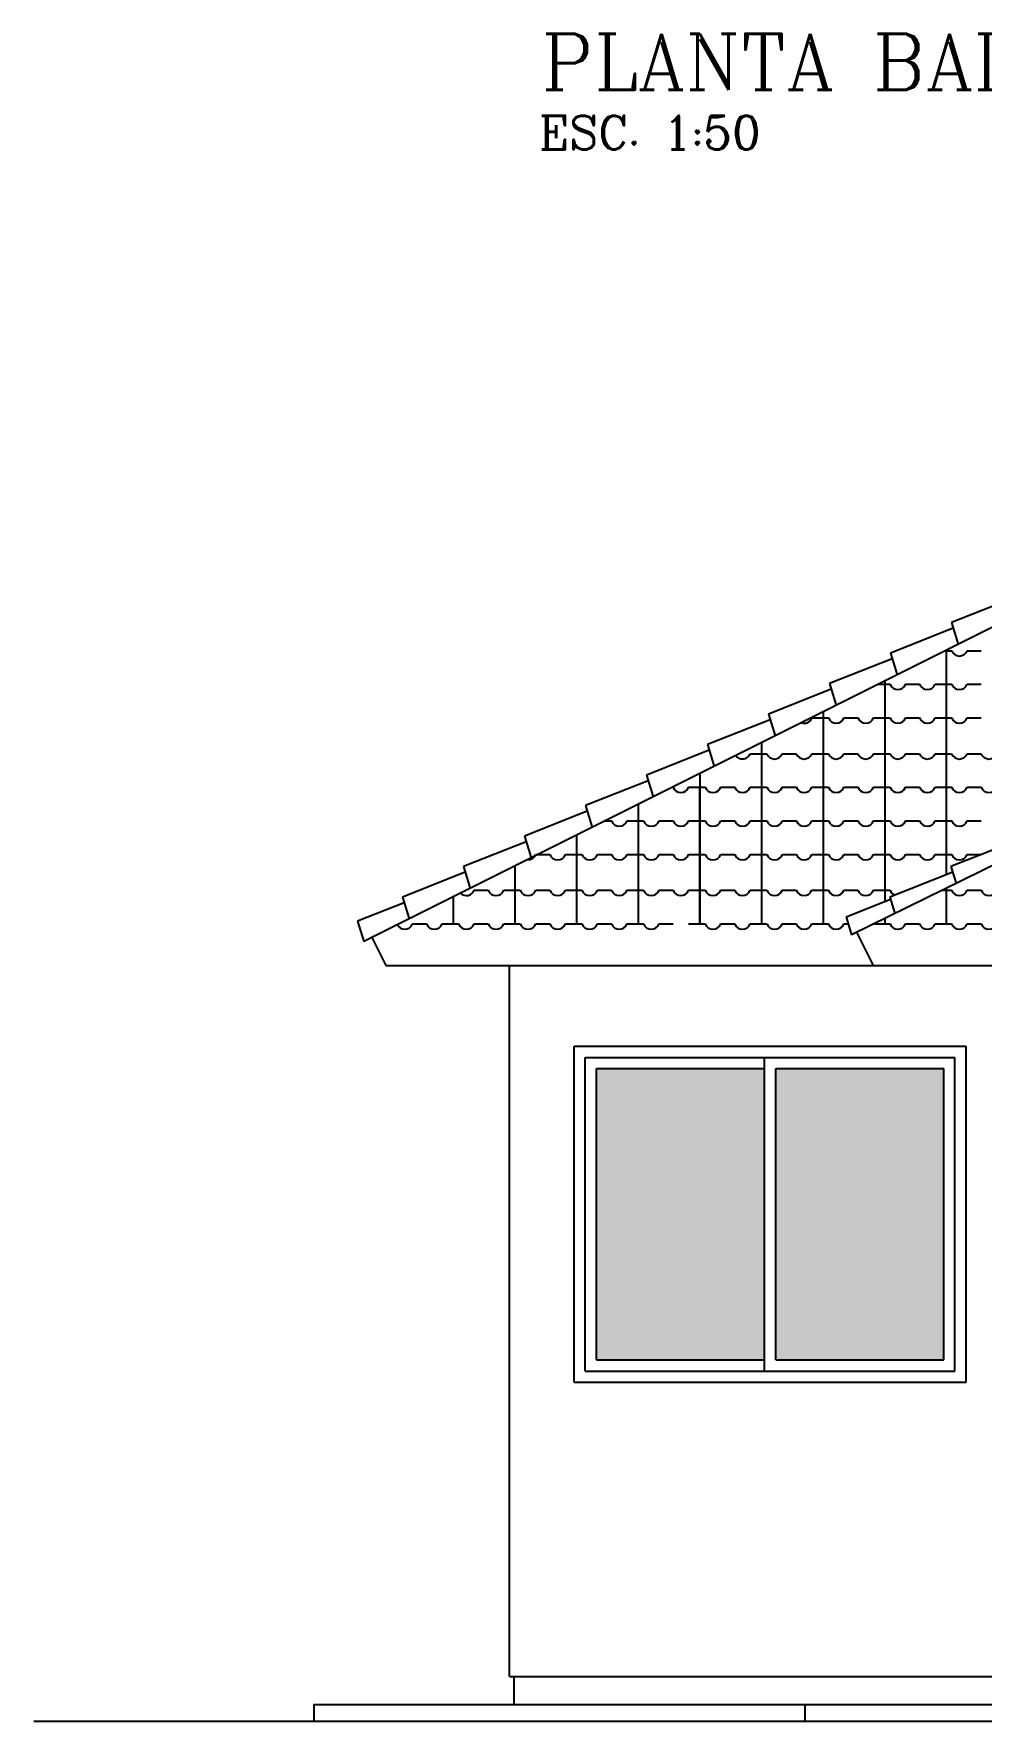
# Model space of a CAD drawing. Extents: x 121.8 to 221.5, y 86.6 to 106.4.
# Drawn here: x 170.71 to 174.09, y 88.35 to 94.37 of the extents above; entities that cross this region are included whole.
import ezdxf

# ---------------------------------------------------------------- set-up
doc = ezdxf.new("R2010")
doc.units = 0
doc.header["$LTSCALE"] = 15
doc.linetypes.add('DASHED2', pattern=[0.375, 0.25, -0.125])
for name, color, linetype in [('CORTE', 244, 'CONTINUOUS'), ('CORTETERRA', 244, 'CONTINUOUS'), ('JANELA', 5, 'CONTINUOUS'), ('PAREDE', 7, 'CONTINUOUS'), ('TELHADO', 20, 'CONTINUOUS'), ('TEXTO', 1, 'CONTINUOUS'), ('VISTAL', 30, 'CONTINUOUS'), ('VISTAP', 244, 'CONTINUOUS')]:
    doc.layers.add(name, color=color, linetype=linetype)
doc.styles.add('ROMANC', font='ROMANC.SHX')

# ---------------------------------------------------------------- blocks, each defined once
blk = doc.blocks.new('A$CF1D2')
at = {"layer": 'TEXTO', "color": 1, "ltscale": 0.3, "style": 'ROMANC'}
blk.add_text('ESC. 1:50', height=0.12, dxfattribs=at).set_placement((0.0157, 0.005))

msp = doc.modelspace()

# ---------------------------------------------------------------- linework, layer by layer
at = {"layer": 'CORTE', "color": 244, "linetype": 'CONTINUOUS'}
for p, q in [((173.9644, 92.1694), (173.9644, 91.6804)), ((173.9617, 92.168), (173.9644, 92.168)), ((173.9617, 92.168), (173.9644, 92.168)), ((173.9644, 92.168), (173.9837, 92.168)), ((173.9644, 92.168), (173.9837, 92.168)), ((174.0391, 92.168), (174.0892, 92.168)), ((174.0391, 92.168), (174.0892, 92.168)), ((173.7217, 92.048), (173.7444, 92.048)), ((173.7444, 92.0594), (173.7444, 91.6804)), ((173.7444, 92.048), (173.7637, 92.048)), ((173.8191, 92.048), (173.8692, 92.048)), ((173.9246, 92.048), (173.9644, 92.048)), ((173.9644, 92.048), (173.9837, 92.048)), ((174.0391, 92.048), (174.0892, 92.048)), ((173.4846, 91.928), (173.5244, 91.928)), ((173.5244, 91.9494), (173.5244, 91.6804)), ((173.5244, 91.928), (173.5437, 91.928)), ((173.5991, 91.928), (173.6492, 91.928)), ((173.7046, 91.928), (173.7444, 91.928)), ((173.7444, 91.928), (173.7637, 91.928)), ((173.8191, 91.928), (173.8692, 91.928)), ((173.9246, 91.928), (173.9644, 91.928)), ((173.9644, 91.928), (173.9837, 91.928)), ((174.0391, 91.928), (174.0892, 91.928)), ((173.3044, 91.8394), (173.3044, 91.6804)), ((173.2644, 91.8004), (173.3042, 91.8004)), ((173.3042, 91.8004), (173.3235, 91.8004)), ((173.3789, 91.8004), (173.429, 91.8004)), ((173.4844, 91.8004), (173.5242, 91.8004)), ((173.5242, 91.8004), (173.5435, 91.8004)), ((173.5989, 91.8004), (173.649, 91.8004)), ((173.7044, 91.8004), (173.7442, 91.8004)), ((173.7442, 91.8004), (173.7635, 91.8004)), ((173.8189, 91.8004), (173.869, 91.8004)), ((173.9244, 91.8004), (173.9642, 91.8004)), ((173.9642, 91.8004), (173.9835, 91.8004)), ((174.0389, 91.8004), (174.089, 91.8004)), ((173.0844, 91.7294), (173.0844, 91.6804)), ((173.0444, 91.6804), (173.0844, 91.6804)), ((173.0446, 91.6804), (173.0844, 91.6804)), ((173.0842, 91.6804), (173.1035, 91.6804)), ((173.0844, 91.6804), (173.1037, 91.6804)), ((173.0844, 91.6804), (173.0844, 91.1928)), ((173.0844, 91.6804), (173.0844, 91.3204)), ((173.1589, 91.6804), (173.209, 91.6804)), ((173.1591, 91.6804), (173.2092, 91.6804)), ((173.2644, 91.6804), (173.3042, 91.6804)), ((173.2646, 91.6804), (173.3044, 91.6804)), ((173.3042, 91.6804), (173.3235, 91.6804)), ((173.3044, 91.6804), (173.3237, 91.6804)), ((173.3044, 91.6804), (173.3044, 91.1928)), ((173.3789, 91.6804), (173.429, 91.6804)), ((173.3791, 91.6804), (173.4292, 91.6804)), ((173.4844, 91.6804), (173.5242, 91.6804)), ((173.4846, 91.6804), (173.5244, 91.6804)), ((173.5242, 91.6804), (173.5435, 91.6804)), ((173.5244, 91.6804), (173.5437, 91.6804)), ((173.5244, 91.6804), (173.5244, 91.1928)), ((173.5989, 91.6804), (173.649, 91.6804)), ((173.5991, 91.6804), (173.6492, 91.6804)), ((173.7044, 91.6804), (173.7442, 91.6804)), ((173.7046, 91.6804), (173.7444, 91.6804)), ((173.7442, 91.6804), (173.7635, 91.6804)), ((173.7444, 91.6804), (173.7637, 91.6804)), ((173.7444, 91.6804), (173.7444, 91.2713)), ((173.8189, 91.6804), (173.869, 91.6804)), ((173.8191, 91.6804), (173.8692, 91.6804)), ((173.9244, 91.6804), (173.9642, 91.6804)), ((173.9246, 91.6804), (173.9644, 91.6804)), ((173.9642, 91.6804), (173.9835, 91.6804)), ((173.9644, 91.6804), (173.9837, 91.6804)), ((173.9644, 91.6804), (173.9644, 91.3681)), ((174.0389, 91.6804), (174.089, 91.6804)), ((174.0391, 91.6804), (174.0892, 91.6804)), ((172.8644, 91.6194), (172.8644, 91.1928)), ((172.6444, 91.5094), (172.6444, 91.1928)), ((172.7465, 91.5604), (172.7692, 91.5604)), ((172.8246, 91.5604), (172.8644, 91.5604)), ((172.8644, 91.5604), (172.8837, 91.5604)), ((172.9391, 91.5604), (172.9892, 91.5604)), ((173.0446, 91.5604), (173.0844, 91.5604)), ((173.0844, 91.5604), (173.1037, 91.5604)), ((173.1591, 91.5604), (173.2092, 91.5604)), ((173.2646, 91.5604), (173.3044, 91.5604)), ((173.3044, 91.5604), (173.3237, 91.5604)), ((173.3791, 91.5604), (173.4292, 91.5604)), ((173.4846, 91.5604), (173.5244, 91.5604)), ((173.5244, 91.5604), (173.5437, 91.5604)), ((173.5991, 91.5604), (173.6492, 91.5604)), ((173.7046, 91.5604), (173.7444, 91.5604)), ((173.7444, 91.5604), (173.7637, 91.5604)), ((173.8191, 91.5604), (173.8692, 91.5604)), ((173.9246, 91.5604), (173.9644, 91.5604)), ((173.9644, 91.5604), (173.9837, 91.5604)), ((174.0391, 91.5604), (174.0892, 91.5604)), ((172.4244, 91.3994), (172.4244, 91.1928)), ((172.4991, 91.4404), (172.5492, 91.4404)), ((172.6046, 91.4404), (172.6444, 91.4404)), ((172.6444, 91.4404), (172.6637, 91.4404)), ((172.7191, 91.4404), (172.7692, 91.4404)), ((172.8246, 91.4404), (172.8644, 91.4404)), ((172.8644, 91.4404), (172.8837, 91.4404)), ((172.9391, 91.4404), (172.9892, 91.4404)), ((173.0446, 91.4404), (173.0844, 91.4404)), ((173.0844, 91.4404), (173.1037, 91.4404)), ((173.1591, 91.4404), (173.2092, 91.4404)), ((173.2646, 91.4404), (173.3044, 91.4404)), ((173.3044, 91.4404), (173.3237, 91.4404)), ((173.3791, 91.4404), (173.4292, 91.4404)), ((173.4846, 91.4404), (173.5244, 91.4404)), ((173.5244, 91.4404), (173.5437, 91.4404)), ((173.5991, 91.4404), (173.6492, 91.4404)), ((173.7046, 91.4404), (173.7444, 91.4404)), ((173.7444, 91.4404), (173.7637, 91.4404)), ((173.8191, 91.4404), (173.8692, 91.4404)), ((173.9246, 91.4404), (173.9644, 91.4404)), ((173.9644, 91.4404), (173.9837, 91.4404)), ((174.0391, 91.4404), (174.0892, 91.4404)), ((172.2044, 91.2894), (172.2044, 91.1928)), ((172.2789, 91.3128), (172.329, 91.3128)), ((172.3844, 91.3128), (172.4242, 91.3128)), ((172.4242, 91.3128), (172.4435, 91.3128)), ((172.4989, 91.3128), (172.549, 91.3128)), ((172.6044, 91.3128), (172.6442, 91.3128)), ((172.6442, 91.3128), (172.6635, 91.3128)), ((172.7189, 91.3128), (172.769, 91.3128)), ((172.8244, 91.3128), (172.8642, 91.3128)), ((172.8642, 91.3128), (172.8835, 91.3128)), ((172.9389, 91.3128), (172.989, 91.3128)), ((173.0444, 91.3128), (173.0842, 91.3128)), ((173.0842, 91.3128), (173.1035, 91.3128)), ((173.1589, 91.3128), (173.209, 91.3128)), ((173.2644, 91.3128), (173.3042, 91.3128)), ((173.3042, 91.3128), (173.3235, 91.3128)), ((173.3789, 91.3128), (173.429, 91.3128)), ((173.4844, 91.3128), (173.5242, 91.3128)), ((173.5242, 91.3128), (173.5435, 91.3128)), ((173.5989, 91.3128), (173.649, 91.3128)), ((173.7044, 91.3128), (173.7442, 91.3128)), ((173.7442, 91.3128), (173.7635, 91.3128)), ((172.0589, 91.1928), (172.109, 91.1928)), ((172.1644, 91.1928), (172.2042, 91.1928)), ((172.2042, 91.1928), (172.2235, 91.1928)), ((172.2789, 91.1928), (172.329, 91.1928)), ((172.3844, 91.1928), (172.4242, 91.1928)), ((172.4242, 91.1928), (172.4435, 91.1928)), ((172.4989, 91.1928), (172.549, 91.1928)), ((172.6044, 91.1928), (172.6442, 91.1928)), ((172.6442, 91.1928), (172.6635, 91.1928)), ((172.7189, 91.1928), (172.769, 91.1928)), ((172.8244, 91.1928), (172.8642, 91.1928)), ((172.8642, 91.1928), (172.8835, 91.1928)), ((172.9389, 91.1928), (172.989, 91.1928)), ((173.0444, 91.1928), (173.0844, 91.1928)), ((173.0842, 91.1928), (173.1035, 91.1928)), ((173.1589, 91.1928), (173.209, 91.1928)), ((173.2644, 91.1928), (173.3042, 91.1928)), ((173.3042, 91.1928), (173.3235, 91.1928)), ((173.3789, 91.1928), (173.429, 91.1928)), ((173.4844, 91.1928), (173.5242, 91.1928)), ((173.5242, 91.1928), (173.5435, 91.1928)), ((173.5989, 91.1928), (173.6142, 91.1928))]:
    msp.add_line(p, q, dxfattribs=at)
at = {"layer": 'CORTE', "color": 1, "linetype": 'CONTINUOUS'}
for p, q in [((173.9494, 91.3128), (173.9642, 91.3128)), ((173.9642, 91.3128), (173.9835, 91.3128)), ((173.9644, 91.3202), (173.9644, 91.1928)), ((174.0389, 91.3128), (174.089, 91.3128)), ((173.7444, 91.212), (173.7444, 91.1928)), ((173.7044, 91.1928), (173.7442, 91.1928)), ((173.7442, 91.1928), (173.7635, 91.1928)), ((173.8189, 91.1928), (173.869, 91.1928)), ((173.9244, 91.1928), (173.9642, 91.1928)), ((173.9642, 91.1928), (173.9835, 91.1928)), ((174.0389, 91.1928), (174.089, 91.1928))]:
    msp.add_line(p, q, dxfattribs=at)
at = {"layer": 'CORTE', "color": 244, "linetype": 'CONTINUOUS'}
for centre, start, end in [((174.0114, 92.1787), 201.05175, 338.94825), ((174.0114, 92.1787), 201.05175, 338.94825), ((173.7914, 92.0587), 201.05175, 338.94825), ((173.8969, 92.0587), 201.05175, 338.94825), ((174.0114, 92.0587), 201.05175, 338.94825), ((173.4569, 91.9387), 250.64533, 338.94825), ((173.5714, 91.9387), 201.05175, 338.94825), ((173.6769, 91.9387), 201.05175, 338.94825), ((173.7914, 91.9387), 201.05175, 338.94825), ((173.8969, 91.9387), 201.05175, 338.94825), ((174.0114, 91.9387), 201.05175, 338.94825), ((173.2367, 91.8111), 216.21067, 338.94825), ((173.3512, 91.8111), 201.05175, 338.94825), ((173.4567, 91.8111), 201.05175, 338.94825), ((173.5712, 91.8111), 201.05175, 338.94825), ((173.6767, 91.8111), 201.05175, 338.94825), ((173.7912, 91.8111), 201.05175, 338.94825), ((173.8967, 91.8111), 201.05175, 338.94825), ((174.0112, 91.8111), 201.05175, 338.94825), ((174.1167, 91.8111), 201.05175, 338.94825), ((173.0167, 91.6911), 201.05175, 338.94825), ((173.0169, 91.6911), 201.05175, 338.94825), ((173.1312, 91.6911), 201.05175, 338.94825), ((173.1314, 91.6911), 201.05175, 338.94825), ((173.2367, 91.6911), 201.05175, 338.94825), ((173.2369, 91.6911), 201.05175, 338.94825), ((173.3512, 91.6911), 201.05175, 338.94825), ((173.3514, 91.6911), 201.05175, 338.94825), ((173.4567, 91.6911), 201.05175, 338.94825), ((173.4569, 91.6911), 201.05175, 338.94825), ((173.5712, 91.6911), 201.05175, 338.94825), ((173.5714, 91.6911), 201.05175, 338.94825), ((173.6767, 91.6911), 201.05175, 338.94825), ((173.6769, 91.6911), 201.05175, 338.94825), ((173.7912, 91.6911), 201.05175, 338.94825), ((173.7914, 91.6911), 201.05175, 338.94825), ((173.8967, 91.6911), 201.05175, 338.94825), ((173.8969, 91.6911), 201.05175, 338.94825), ((174.0112, 91.6911), 201.05175, 338.94825), ((174.0114, 91.6911), 201.05175, 338.94825), ((174.1167, 91.6911), 201.05175, 338.94825), ((172.7969, 91.5711), 201.05175, 338.94825), ((172.9114, 91.5711), 201.05175, 338.94825), ((173.0169, 91.5711), 201.05175, 338.94825), ((173.1314, 91.5711), 201.05175, 338.94825), ((173.2369, 91.5711), 201.05175, 338.94825), ((173.3514, 91.5711), 201.05175, 338.94825), ((173.4569, 91.5711), 201.05175, 338.94825), ((173.5714, 91.5711), 201.05175, 338.94825), ((173.6769, 91.5711), 201.05175, 338.94825), ((173.7914, 91.5711), 201.05175, 338.94825), ((173.8969, 91.5711), 201.05175, 338.94825), ((174.0114, 91.5711), 201.05175, 338.94825), ((172.4714, 91.4511), 264.8656, 338.94825), ((172.5769, 91.4511), 201.05175, 338.94825), ((172.6914, 91.4511), 201.05175, 338.94825), ((172.7969, 91.4511), 201.05175, 338.94825), ((172.9114, 91.4511), 201.05175, 338.94825), ((173.0169, 91.4511), 201.05175, 338.94825), ((173.1314, 91.4511), 201.05175, 338.94825), ((173.2369, 91.4511), 201.05175, 338.94825), ((173.3514, 91.4511), 201.05175, 338.94825), ((173.4569, 91.4511), 201.05175, 338.94825), ((173.5714, 91.4511), 201.05175, 338.94825), ((173.6769, 91.4511), 201.05175, 338.94825), ((173.7914, 91.4511), 201.05175, 338.94825), ((173.8969, 91.4511), 201.05175, 338.94825), ((174.0114, 91.4511), 201.05175, 338.94825), ((172.2512, 91.3235), 225.3916, 338.94825), ((172.3567, 91.3235), 201.05175, 338.94825), ((172.4712, 91.3235), 201.05175, 338.94825), ((172.5767, 91.3235), 201.05175, 338.94825), ((172.6912, 91.3235), 201.05175, 338.94825), ((172.7967, 91.3235), 201.05175, 338.94825), ((172.9112, 91.3235), 201.05175, 338.94825), ((173.0167, 91.3235), 201.05175, 338.94825), ((173.1312, 91.3235), 201.05175, 338.94825), ((173.2367, 91.3235), 201.05175, 338.94825), ((173.3512, 91.3235), 201.05175, 338.94825), ((173.4567, 91.3235), 201.05175, 338.94825), ((173.5712, 91.3235), 201.05175, 338.94825), ((173.6767, 91.3235), 201.05175, 338.94825), ((173.7912, 91.3235), 201.05175, 249.84782), ((172.0312, 91.2035), 201.05175, 338.94825), ((172.1367, 91.2035), 201.05175, 338.94825), ((172.2512, 91.2035), 201.05175, 338.94825), ((172.3567, 91.2035), 201.05175, 338.94825), ((172.4712, 91.2035), 201.05175, 338.94825), ((172.5767, 91.2035), 201.05175, 338.94825), ((172.6912, 91.2035), 201.05175, 338.94825), ((172.7967, 91.2035), 201.05175, 338.94825), ((172.9112, 91.2035), 201.05175, 338.94825), ((173.1312, 91.2035), 201.05175, 338.94825), ((173.2367, 91.2035), 201.05175, 338.94825), ((173.3512, 91.2035), 201.05175, 338.94825), ((173.4567, 91.2035), 201.05175, 338.94825), ((173.5712, 91.2035), 201.05175, 338.94825)]:
    msp.add_arc(centre, 0.0297, start, end, dxfattribs=at)
at = {"layer": 'CORTE', "color": 1, "linetype": 'CONTINUOUS'}
for centre in [(174.0112, 91.3235), (174.1167, 91.3235), (173.7912, 91.2035), (173.8967, 91.2035), (174.0112, 91.2035), (174.1167, 91.2035)]:
    msp.add_arc(centre, 0.0297, 201.05175, 338.94825, dxfattribs=at)
at = {"layer": 'CORTETERRA', "color": 3}
msp.add_line((170.7066, 88.3464), (180.0904, 88.3464), dxfattribs=at)
at = {"layer": 'JANELA', "color": 244}
for p, q in [((175.3826, 92.8785), (171.8846, 91.1295)), ((171.9634, 91.0445), (173.7034, 91.0445)), ((172.6354, 90.7564), (174.0354, 90.7564)), ((172.6354, 89.5564), (172.6354, 90.7564)), ((174.0354, 89.5564), (174.0354, 90.7564)), ((172.6754, 90.7164), (173.9954, 90.7164)), ((172.6754, 89.5964), (172.6754, 90.7164)), ((172.7154, 90.6764), (173.3154, 90.6764)), ((172.7154, 89.6364), (172.7154, 90.6764)), ((173.3154, 89.5964), (173.3154, 90.7164)), ((173.3554, 89.6364), (173.3554, 90.6764)), ((173.3554, 90.6764), (173.9554, 90.6764)), ((173.9554, 89.6364), (173.9554, 90.6764)), ((173.9954, 89.5964), (173.9954, 90.7164)), ((172.6754, 89.5964), (173.9954, 89.5964)), ((172.7154, 89.6364), (173.3154, 89.6364)), ((173.3554, 89.6364), (173.9554, 89.6364)), ((172.6354, 89.5564), (174.0354, 89.5564))]:
    msp.add_line(p, q, dxfattribs=at)
at = {"layer": 'JANELA', "color": 1}
for p, q in [((176.2447, 92.4411), (173.6261, 91.1539)), ((173.7034, 91.0445), (178.8474, 91.0445))]:
    msp.add_line(p, q, dxfattribs=at)
at = {"layer": 'JANELA', "color": 244}
for points in [[(172.7154, 90.6764), (173.3154, 90.6764), (172.7154, 89.6364), (173.3154, 89.6364)], [(173.3554, 90.6764), (173.9554, 90.6764), (173.3554, 89.6364), (173.9554, 89.6364)]]:
    msp.add_solid(points, dxfattribs=at)
at = {"layer": 'PAREDE', "color": 5}
for p, q in [((172.4054, 88.5064), (172.4054, 91.0445)), ((172.4054, 88.5064), (178.4054, 88.5064)), ((172.4204, 88.5064), (172.4204, 88.4064)), ((171.7066, 88.4064), (179.1044, 88.4064)), ((171.7066, 88.4064), (171.7066, 88.3464)), ((173.4604, 88.3464), (173.4604, 88.4064))]:
    msp.add_line(p, q, dxfattribs=at)
at = {"layer": 'VISTAL', "color": 244, "linetype": 'CONTINUOUS'}
msp.add_line((171.9136, 91.144), (171.9634, 91.0445), dxfattribs=at)
at = {"layer": 'VISTAP', "linetype": 'DASHED2'}
for p, q in [((174.2073, 92.3572), (173.9833, 92.2686)), ((173.9895, 92.2483), (173.7655, 92.1597)), ((173.9833, 92.2686), (174.0071, 92.1907)), ((173.7717, 92.1394), (173.5477, 92.0509)), ((173.7655, 92.1597), (173.7893, 92.0818)), ((173.5477, 92.0509), (173.5715, 91.9729)), ((173.5539, 92.0305), (173.3299, 91.942)), ((173.3299, 91.942), (173.3537, 91.864)), ((173.3361, 91.9216), (173.1121, 91.8331)), ((173.1183, 91.8127), (172.8943, 91.7242)), ((173.1121, 91.8331), (173.1359, 91.7551)), ((172.9005, 91.7038), (172.6765, 91.6153)), ((172.8943, 91.7242), (172.9181, 91.6462)), ((172.6827, 91.5949), (172.4587, 91.5064)), ((172.6765, 91.6153), (172.7003, 91.5373)), ((172.4587, 91.5064), (172.4825, 91.4284)), ((172.465, 91.486), (172.2409, 91.3975)), ((172.2409, 91.3975), (172.2647, 91.3195)), ((172.2472, 91.3771), (172.0231, 91.2886)), ((172.0293, 91.2684), (171.8623, 91.2024)), ((172.0231, 91.2886), (172.0469, 91.2106)), ((171.8623, 91.2024), (171.8846, 91.1295))]:
    msp.add_line(p, q, dxfattribs=at)
at = {"layer": 'VISTAP', "linetype": 'CONTINUOUS'}
msp.add_line((173.0844, 91.1928), (173.0844, 91.6804), dxfattribs=at)
at = {"layer": 'VISTAP', "color": 1, "linetype": 'DASHED2'}
for p, q in [((174.205, 91.486), (173.9809, 91.3975)), ((173.9809, 91.3975), (173.9993, 91.3373)), ((173.9872, 91.3771), (173.7631, 91.2886)), ((173.7658, 91.2798), (173.6069, 91.217)), ((173.7631, 91.2886), (173.781, 91.23)), ((173.6069, 91.217), (173.6261, 91.1539)), ((173.6452, 91.1608), (173.7034, 91.0445))]:
    msp.add_line(p, q, dxfattribs=at)

# ---------------------------------------------------------------- block references
at = {"layer": 'TELHADO', "color": 30, "linetype": 'CONTINUOUS'}
msp.add_blockref('A$CF1D2', (172.4945, 93.9528), dxfattribs=at)

# ---------------------------------------------------------------- texts
at = {"layer": 'TEXTO', "color": 5, "ltscale": 0.3, "style": 'ROMANC'}
msp.add_text('PLANTA BAIXA', height=0.2, dxfattribs=at).set_placement((172.5187, 94.1704))

doc.saveas('drawing.dxf')
